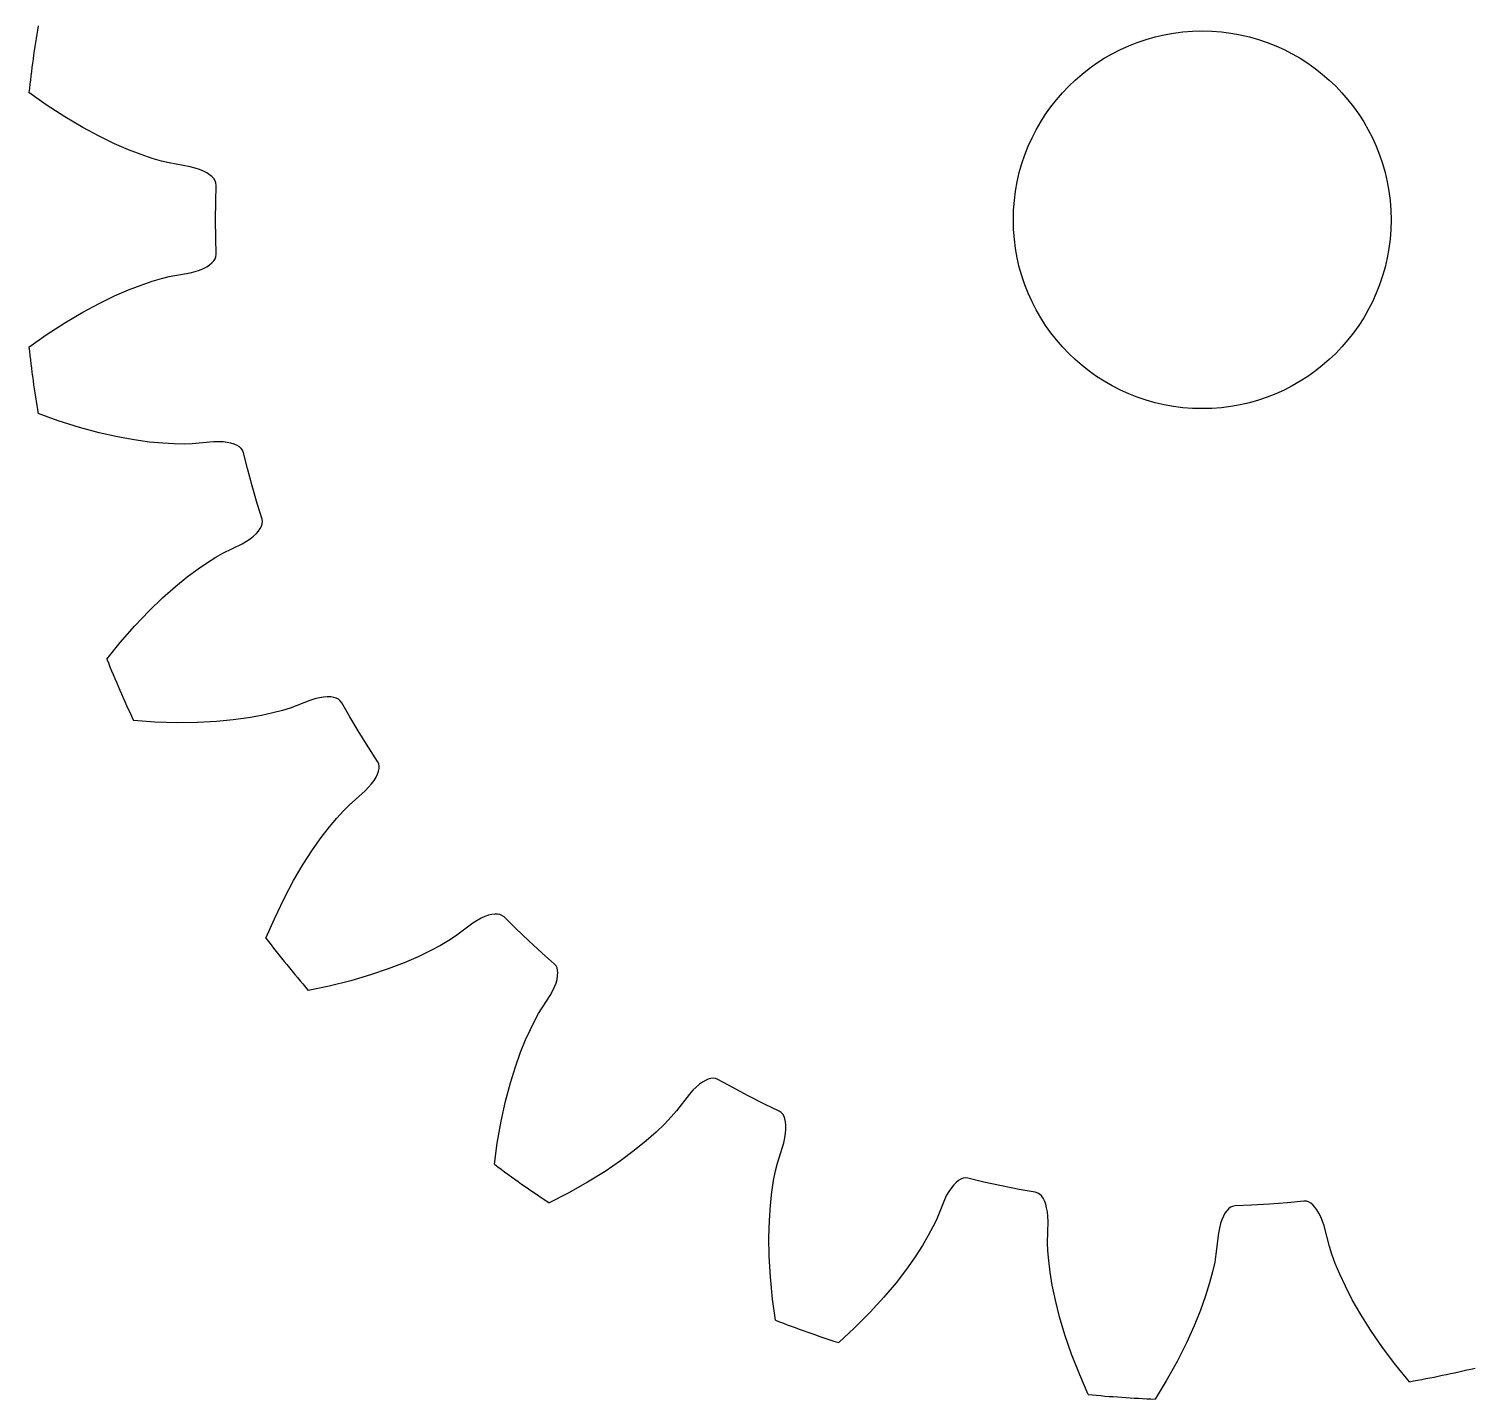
# Model space of a CAD drawing. Extents: x -12.4 to 58.5, y -24 to 24.
# Drawn here: x -12.43 to 2.89, y -12.49 to 2.02 of the extents above; entities that cross this region are included whole.
import ezdxf

# ---------------------------------------------------------------- set-up
doc = ezdxf.new("R2010")
doc.units = 0

msp = doc.modelspace()

# ---------------------------------------------------------------- linework, layer by layer
msp.add_circle((0, 0), 2)
msp.add_circle((0, 0), 2)
at = {"layer": 'layer1'}
for p, q in [((-12.243, 1.219), (-12.427, 1.349)), ((-12.045, 1.09), (-12.243, 1.219)), ((-11.857, 0.979), (-12.045, 1.09)), ((-11.683, 0.885), (-11.857, 0.979)), ((-11.52, 0.806), (-11.683, 0.885)), ((-11.372, 0.742), (-11.52, 0.806)), ((-11.239, 0.691), (-11.372, 0.742)), ((-11.123, 0.651), (-11.239, 0.691)), ((-11.024, 0.622), (-11.123, 0.651)), ((-10.941, 0.602), (-11.024, 0.622)), ((-10.719, 0.561), (-10.941, 0.602)), ((-10.667, 0.548), (-10.719, 0.561)), ((-10.621, 0.532), (-10.667, 0.548)), ((-10.579, 0.515), (-10.621, 0.532)), ((-10.544, 0.497), (-10.579, 0.515)), ((-10.513, 0.478), (-10.544, 0.497)), ((-10.488, 0.457), (-10.513, 0.478)), ((-10.469, 0.436), (-10.488, 0.457)), ((-10.455, 0.414), (-10.469, 0.436)), ((-10.446, 0.392), (-10.455, 0.414)), ((-10.448, 0.193), (-10.444, 0.365)), ((-10.444, 0.365), (-10.446, 0.392)), ((-10.45, 0), (-10.448, 0.193)), ((-10.448, -0.193), (-10.45, 0)), ((-10.444, -0.365), (-10.448, -0.193)), ((-10.513, -0.478), (-10.488, -0.457)), ((-10.488, -0.457), (-10.469, -0.436)), ((-10.469, -0.436), (-10.455, -0.414)), ((-10.455, -0.414), (-10.446, -0.392)), ((-10.446, -0.392), (-10.444, -0.365)), ((-11.024, -0.622), (-10.941, -0.602)), ((-10.941, -0.602), (-10.719, -0.561)), ((-10.719, -0.561), (-10.667, -0.548)), ((-10.667, -0.548), (-10.621, -0.532)), ((-10.621, -0.532), (-10.579, -0.515)), ((-10.579, -0.515), (-10.544, -0.497)), ((-10.544, -0.497), (-10.513, -0.478)), ((-11.52, -0.806), (-11.372, -0.742)), ((-11.372, -0.742), (-11.239, -0.691)), ((-11.239, -0.691), (-11.123, -0.651)), ((-11.123, -0.651), (-11.024, -0.622)), ((-11.857, -0.979), (-11.683, -0.885)), ((-11.683, -0.885), (-11.52, -0.806)), ((-12.045, -1.09), (-11.857, -0.979)), ((-12.427, -1.349), (-12.243, -1.219)), ((-12.243, -1.219), (-12.045, -1.09)), ((-12.118, -2.129), (-12.33, -2.053)), ((-11.893, -2.2), (-12.118, -2.129)), ((-11.682, -2.257), (-11.893, -2.2)), ((-11.488, -2.3), (-11.682, -2.257)), ((-11.311, -2.332), (-11.488, -2.3)), ((-11.15, -2.354), (-11.311, -2.332)), ((-11.009, -2.367), (-11.15, -2.354)), ((-10.887, -2.374), (-11.009, -2.367)), ((-10.783, -2.375), (-10.887, -2.374)), ((-10.698, -2.372), (-10.783, -2.375)), ((-10.473, -2.351), (-10.698, -2.372)), ((-10.419, -2.351), (-10.473, -2.351)), ((-10.37, -2.353), (-10.419, -2.351)), ((-10.326, -2.358), (-10.37, -2.353)), ((-10.287, -2.366), (-10.326, -2.358)), ((-10.252, -2.377), (-10.287, -2.366)), ((-10.223, -2.39), (-10.252, -2.377)), ((-10.198, -2.405), (-10.223, -2.39)), ((-10.179, -2.422), (-10.198, -2.405)), ((-10.165, -2.441), (-10.179, -2.422)), ((-10.155, -2.467), (-10.165, -2.441)), ((-10.113, -2.633), (-10.155, -2.467)), ((-10.062, -2.819), (-10.113, -2.633)), ((-10.009, -3.004), (-10.062, -2.819)), ((-9.958, -3.169), (-10.009, -3.004)), ((-9.953, -3.196), (-9.958, -3.169)), ((-9.955, -3.22), (-9.953, -3.196)), ((-10.083, -3.378), (-10.048, -3.351)), ((-10.048, -3.351), (-10.018, -3.323)), ((-10.018, -3.323), (-9.995, -3.296)), ((-9.995, -3.296), (-9.976, -3.27)), ((-9.976, -3.27), (-9.963, -3.244)), ((-9.963, -3.244), (-9.955, -3.22)), ((-10.373, -3.531), (-10.17, -3.432)), ((-10.17, -3.432), (-10.124, -3.405)), ((-10.124, -3.405), (-10.083, -3.378)), ((-10.636, -3.697), (-10.535, -3.628)), ((-10.535, -3.628), (-10.447, -3.573)), ((-10.447, -3.573), (-10.373, -3.531)), ((-10.876, -3.884), (-10.75, -3.782)), ((-10.75, -3.782), (-10.636, -3.697)), ((-11.011, -4.004), (-10.876, -3.884)), ((-11.153, -4.141), (-11.011, -4.004)), ((-11.304, -4.299), (-11.153, -4.141)), ((-11.46, -4.477), (-11.304, -4.299)), ((-11.602, -4.652), (-11.46, -4.477)), ((-9.267, -5.054), (-9.307, -5.057)), ((-9.231, -5.054), (-9.267, -5.054)), ((-9.199, -5.059), (-9.231, -5.054)), ((-9.742, -5.196), (-9.842, -5.223)), ((-9.661, -5.171), (-9.742, -5.196)), ((-9.45, -5.09), (-9.661, -5.171)), ((-9.399, -5.074), (-9.45, -5.09)), ((-9.351, -5.063), (-9.399, -5.074)), ((-9.307, -5.057), (-9.351, -5.063)), ((-9.171, -5.067), (-9.199, -5.059)), ((-9.148, -5.078), (-9.171, -5.067)), ((-9.129, -5.093), (-9.148, -5.078)), ((-9.113, -5.115), (-9.129, -5.093)), ((-9.027, -5.264), (-9.113, -5.115)), ((-11.094, -5.32), (-11.319, -5.304)), ((-10.858, -5.327), (-11.094, -5.32)), ((-10.64, -5.325), (-10.858, -5.327)), ((-10.441, -5.314), (-10.64, -5.325)), ((-10.262, -5.297), (-10.441, -5.314)), ((-10.102, -5.275), (-10.262, -5.297)), ((-9.962, -5.25), (-10.102, -5.275)), ((-9.842, -5.223), (-9.962, -5.25)), ((-8.929, -5.43), (-9.027, -5.264)), ((-8.827, -5.593), (-8.929, -5.43)), ((-8.734, -5.738), (-8.827, -5.593)), ((-8.722, -5.763), (-8.734, -5.738)), ((-8.724, -5.84), (-8.718, -5.812)), ((-8.718, -5.786), (-8.722, -5.763)), ((-8.718, -5.812), (-8.718, -5.786)), ((-8.83, -6.01), (-8.798, -5.973)), ((-8.798, -5.973), (-8.771, -5.937)), ((-8.771, -5.937), (-8.75, -5.903)), ((-8.75, -5.903), (-8.735, -5.871)), ((-8.735, -5.871), (-8.724, -5.84)), ((-9.036, -6.199), (-8.867, -6.049)), ((-8.867, -6.049), (-8.83, -6.01)), ((-9.166, -6.336), (-9.096, -6.259)), ((-9.096, -6.259), (-9.036, -6.199)), ((-9.331, -6.542), (-9.244, -6.43)), ((-9.244, -6.43), (-9.166, -6.336)), ((-9.424, -6.674), (-9.331, -6.542)), ((-9.522, -6.826), (-9.424, -6.674)), ((-9.623, -6.997), (-9.522, -6.826)), ((-9.725, -7.19), (-9.623, -6.997)), ((-9.827, -7.403), (-9.725, -7.19)), ((-9.917, -7.61), (-9.827, -7.403)), ((-7.726, -7.451), (-7.908, -7.586)), ((-7.681, -7.422), (-7.726, -7.451)), ((-7.638, -7.398), (-7.681, -7.422)), ((-7.598, -7.38), (-7.638, -7.398)), ((-7.56, -7.366), (-7.598, -7.38)), ((-7.525, -7.357), (-7.56, -7.366)), ((-7.493, -7.353), (-7.525, -7.357)), ((-7.464, -7.354), (-7.493, -7.353)), ((-7.439, -7.358), (-7.464, -7.354)), ((-7.417, -7.367), (-7.439, -7.358)), ((-7.395, -7.384), (-7.417, -7.367)), ((-7.272, -7.504), (-7.395, -7.384)), ((-7.133, -7.637), (-7.272, -7.504)), ((-7.979, -7.632), (-8.068, -7.685)), ((-7.908, -7.586), (-7.979, -7.632)), ((-6.991, -7.768), (-7.133, -7.637)), ((-8.304, -7.805), (-8.452, -7.869)), ((-8.176, -7.743), (-8.304, -7.805)), ((-8.068, -7.685), (-8.176, -7.743)), ((-6.862, -7.882), (-6.991, -7.768)), ((-8.621, -7.934), (-8.808, -7.998)), ((-8.452, -7.869), (-8.621, -7.934)), ((-6.844, -7.902), (-6.862, -7.882)), ((-6.833, -7.924), (-6.844, -7.902)), ((-6.827, -7.949), (-6.833, -7.924)), ((-6.825, -7.977), (-6.827, -7.949)), ((-9.248, -8.116), (-9.468, -8.161)), ((-9.018, -8.059), (-9.248, -8.116)), ((-8.808, -7.998), (-9.018, -8.059)), ((-6.86, -8.125), (-6.844, -8.084)), ((-6.844, -8.084), (-6.833, -8.045)), ((-6.833, -8.045), (-6.827, -8.009)), ((-6.827, -8.009), (-6.825, -7.977)), ((-7.028, -8.407), (-6.906, -8.217)), ((-6.906, -8.217), (-6.881, -8.17)), ((-6.881, -8.17), (-6.86, -8.125)), ((-7.07, -8.481), (-7.028, -8.407)), ((-7.167, -8.686), (-7.116, -8.574)), ((-7.116, -8.574), (-7.07, -8.481)), ((-7.22, -8.817), (-7.167, -8.686)), ((-7.274, -8.97), (-7.22, -8.817)), ((-7.327, -9.142), (-7.274, -8.97)), ((-7.378, -9.334), (-7.327, -9.142)), ((-5.359, -9.185), (-5.394, -9.219)), ((-5.325, -9.156), (-5.359, -9.185)), ((-5.292, -9.133), (-5.325, -9.156)), ((-5.261, -9.115), (-5.292, -9.133)), ((-5.231, -9.102), (-5.261, -9.115)), ((-5.203, -9.095), (-5.231, -9.102)), ((-5.178, -9.092), (-5.203, -9.095)), ((-5.154, -9.095), (-5.178, -9.092)), ((-5.129, -9.105), (-5.154, -9.095)), ((-4.978, -9.188), (-5.129, -9.105)), ((-4.808, -9.278), (-4.978, -9.188)), ((-7.425, -9.547), (-7.378, -9.334)), ((-5.43, -9.259), (-5.568, -9.438)), ((-5.394, -9.219), (-5.43, -9.259)), ((-4.636, -9.366), (-4.808, -9.278)), ((-5.568, -9.438), (-5.624, -9.501)), ((-4.481, -9.441), (-4.636, -9.366)), ((-4.458, -9.456), (-4.481, -9.441)), ((-4.442, -9.473), (-4.458, -9.456)), ((-4.429, -9.496), (-4.442, -9.473)), ((-4.419, -9.523), (-4.429, -9.496)), ((-7.466, -9.78), (-7.425, -9.547)), ((-5.696, -9.577), (-5.784, -9.662)), ((-5.624, -9.501), (-5.696, -9.577)), ((-4.413, -9.554), (-4.419, -9.523)), ((-4.409, -9.59), (-4.413, -9.554)), ((-4.413, -9.675), (-4.41, -9.63)), ((-4.41, -9.63), (-4.409, -9.59)), ((-7.496, -10.003), (-7.466, -9.78)), ((-5.89, -9.756), (-6.016, -9.858)), ((-5.784, -9.662), (-5.89, -9.756)), ((-4.499, -9.991), (-4.433, -9.775)), ((-4.433, -9.775), (-4.421, -9.723)), ((-4.421, -9.723), (-4.413, -9.675)), ((-6.016, -9.858), (-6.16, -9.966)), ((-6.324, -10.078), (-6.509, -10.193)), ((-6.16, -9.966), (-6.324, -10.078)), ((-4.539, -10.176), (-4.519, -10.074)), ((-4.519, -10.074), (-4.499, -9.991)), ((-6.509, -10.193), (-6.715, -10.31)), ((-4.558, -10.297), (-4.539, -10.176)), ((-2.657, -10.253), (-2.682, -10.29)), ((-2.632, -10.222), (-2.657, -10.253)), ((-2.607, -10.196), (-2.632, -10.222)), ((-2.581, -10.176), (-2.607, -10.196)), ((-2.557, -10.161), (-2.581, -10.176)), ((-2.533, -10.152), (-2.557, -10.161)), ((-2.509, -10.148), (-2.533, -10.152)), ((-2.482, -10.151), (-2.509, -10.148)), ((-2.314, -10.191), (-2.482, -10.151)), ((-2.126, -10.231), (-2.314, -10.191)), ((-1.937, -10.269), (-2.126, -10.231)), ((-6.715, -10.31), (-6.915, -10.413)), ((-4.573, -10.438), (-4.558, -10.297)), ((-2.73, -10.38), (-2.815, -10.59)), ((-2.707, -10.332), (-2.73, -10.38)), ((-2.682, -10.29), (-2.707, -10.332)), ((-1.768, -10.299), (-1.937, -10.269)), ((-1.741, -10.308), (-1.768, -10.299)), ((-1.722, -10.321), (-1.741, -10.308)), ((-1.703, -10.339), (-1.722, -10.321)), ((-1.686, -10.362), (-1.703, -10.339)), ((-1.671, -10.39), (-1.686, -10.362)), ((-1.658, -10.424), (-1.671, -10.39)), ((0.905, -10.411), (0.713, -10.426)), ((1.077, -10.394), (0.905, -10.411)), ((1.104, -10.395), (1.077, -10.394)), ((1.127, -10.402), (1.104, -10.395)), ((1.149, -10.415), (1.127, -10.402)), ((1.172, -10.433), (1.149, -10.415)), ((-4.584, -10.599), (-4.573, -10.438)), ((-1.648, -10.463), (-1.658, -10.424)), ((-1.64, -10.507), (-1.648, -10.463)), ((-1.634, -10.555), (-1.64, -10.507)), ((-1.631, -10.609), (-1.634, -10.555)), ((0.224, -10.553), (0.208, -10.59)), ((0.241, -10.521), (0.224, -10.553)), ((0.26, -10.495), (0.241, -10.521)), ((0.28, -10.474), (0.26, -10.495)), ((0.3, -10.459), (0.28, -10.474)), ((0.322, -10.449), (0.3, -10.459)), ((0.349, -10.444), (0.322, -10.449)), ((0.521, -10.437), (0.349, -10.444)), ((0.713, -10.426), (0.521, -10.437)), ((1.194, -10.456), (1.172, -10.433)), ((1.215, -10.485), (1.194, -10.456)), ((1.236, -10.52), (1.215, -10.485)), ((1.256, -10.559), (1.236, -10.52)), ((1.274, -10.605), (1.256, -10.559)), ((-4.589, -10.78), (-4.584, -10.599)), ((-2.852, -10.666), (-2.901, -10.758)), ((-2.815, -10.59), (-2.852, -10.666)), ((-1.637, -10.835), (-1.631, -10.609)), ((0.182, -10.68), (0.172, -10.732)), ((0.194, -10.632), (0.182, -10.68)), ((0.208, -10.59), (0.194, -10.632)), ((1.291, -10.656), (1.274, -10.605)), ((1.347, -10.875), (1.291, -10.656)), ((-4.586, -10.978), (-4.589, -10.78)), ((-2.963, -10.864), (-3.04, -10.983)), ((-2.901, -10.758), (-2.963, -10.864)), ((-1.634, -10.92), (-1.637, -10.835)), ((0.172, -10.732), (0.146, -10.957)), ((1.373, -10.955), (1.347, -10.875)), ((-4.574, -11.196), (-4.586, -10.978)), ((-3.04, -10.983), (-3.133, -11.115)), ((-1.625, -11.023), (-1.634, -10.92)), ((-1.611, -11.145), (-1.625, -11.023)), ((0.146, -10.957), (0.132, -11.04)), ((1.409, -11.053), (1.373, -10.955)), ((-3.133, -11.115), (-3.243, -11.258)), ((-1.588, -11.285), (-1.611, -11.145)), ((0.109, -11.142), (0.078, -11.26)), ((0.132, -11.04), (0.109, -11.142)), ((1.456, -11.166), (1.409, -11.053)), ((1.516, -11.295), (1.456, -11.166)), ((-4.55, -11.431), (-4.574, -11.196)), ((-3.243, -11.258), (-3.371, -11.41)), ((-1.555, -11.443), (-1.588, -11.285)), ((0.078, -11.26), (0.036, -11.396)), ((1.59, -11.438), (1.516, -11.295)), ((-4.519, -11.655), (-4.55, -11.431)), ((-3.371, -11.41), (-3.518, -11.571)), ((-1.511, -11.618), (-1.555, -11.443)), ((0.036, -11.396), (-0.018, -11.548)), ((1.68, -11.595), (1.59, -11.438)), ((-3.518, -11.571), (-3.685, -11.739)), ((-1.454, -11.808), (-1.511, -11.618)), ((-0.018, -11.548), (-0.085, -11.716)), ((1.786, -11.763), (1.68, -11.595)), ((-3.685, -11.739), (-3.849, -11.892)), ((-0.085, -11.716), (-0.167, -11.896)), ((1.91, -11.943), (1.786, -11.763)), ((-1.383, -12.015), (-1.454, -11.808)), ((-0.167, -11.896), (-0.266, -12.091)), ((2.052, -12.132), (1.91, -11.943)), ((-1.297, -12.235), (-1.383, -12.015)), ((-0.266, -12.091), (-0.381, -12.298)), ((-1.207, -12.442), (-1.297, -12.235)), ((2.194, -12.306), (2.052, -12.132)), ((-0.381, -12.298), (-0.498, -12.49))]:
    msp.add_line(p, q, dxfattribs=at)
for start, end in [(170.545, 173.8028), (186.1972, 189.455), (201.8494, 205.1072), (217.5015, 220.7593), (233.1537, 236.4115), (248.8059, 252.0637), (280.1102, 283.368), (264.4581, 267.7159)]:
    msp.add_arc((0, 0), 12.5, start, end, dxfattribs=at)
at = {"layer": 'layer3'}
for p, q in [((-12.243, 1.219), (-12.427, 1.349)), ((-12.045, 1.09), (-12.243, 1.219)), ((-11.857, 0.979), (-12.045, 1.09)), ((-11.683, 0.885), (-11.857, 0.979)), ((-11.52, 0.806), (-11.683, 0.885)), ((-11.372, 0.742), (-11.52, 0.806)), ((-11.239, 0.691), (-11.372, 0.742)), ((-11.123, 0.651), (-11.239, 0.691)), ((-11.024, 0.622), (-11.123, 0.651)), ((-10.941, 0.602), (-11.024, 0.622)), ((-10.719, 0.561), (-10.941, 0.602)), ((-10.667, 0.548), (-10.719, 0.561)), ((-10.621, 0.532), (-10.667, 0.548)), ((-10.579, 0.515), (-10.621, 0.532)), ((-10.544, 0.497), (-10.579, 0.515)), ((-10.513, 0.478), (-10.544, 0.497)), ((-10.488, 0.457), (-10.513, 0.478)), ((-10.469, 0.436), (-10.488, 0.457)), ((-10.455, 0.414), (-10.469, 0.436)), ((-10.446, 0.392), (-10.455, 0.414)), ((-10.448, 0.193), (-10.444, 0.365)), ((-10.444, 0.365), (-10.446, 0.392)), ((-10.45, 0), (-10.448, 0.193)), ((-10.448, -0.193), (-10.45, 0)), ((-10.444, -0.365), (-10.448, -0.193)), ((-10.513, -0.478), (-10.488, -0.457)), ((-10.488, -0.457), (-10.469, -0.436)), ((-10.469, -0.436), (-10.455, -0.414)), ((-10.455, -0.414), (-10.446, -0.392)), ((-10.446, -0.392), (-10.444, -0.365)), ((-11.024, -0.622), (-10.941, -0.602)), ((-10.941, -0.602), (-10.719, -0.561)), ((-10.719, -0.561), (-10.667, -0.548)), ((-10.667, -0.548), (-10.621, -0.532)), ((-10.621, -0.532), (-10.579, -0.515)), ((-10.579, -0.515), (-10.544, -0.497)), ((-10.544, -0.497), (-10.513, -0.478)), ((-11.52, -0.806), (-11.372, -0.742)), ((-11.372, -0.742), (-11.239, -0.691)), ((-11.239, -0.691), (-11.123, -0.651)), ((-11.123, -0.651), (-11.024, -0.622)), ((-11.857, -0.979), (-11.683, -0.885)), ((-11.683, -0.885), (-11.52, -0.806)), ((-12.045, -1.09), (-11.857, -0.979)), ((-12.427, -1.349), (-12.243, -1.219)), ((-12.243, -1.219), (-12.045, -1.09)), ((-12.118, -2.129), (-12.33, -2.053)), ((-11.893, -2.2), (-12.118, -2.129)), ((-11.682, -2.257), (-11.893, -2.2)), ((-11.488, -2.3), (-11.682, -2.257)), ((-11.311, -2.332), (-11.488, -2.3)), ((-11.15, -2.354), (-11.311, -2.332)), ((-11.009, -2.367), (-11.15, -2.354)), ((-10.887, -2.374), (-11.009, -2.367)), ((-10.783, -2.375), (-10.887, -2.374)), ((-10.698, -2.372), (-10.783, -2.375)), ((-10.473, -2.351), (-10.698, -2.372)), ((-10.419, -2.351), (-10.473, -2.351)), ((-10.37, -2.353), (-10.419, -2.351)), ((-10.326, -2.358), (-10.37, -2.353)), ((-10.287, -2.366), (-10.326, -2.358)), ((-10.252, -2.377), (-10.287, -2.366)), ((-10.223, -2.39), (-10.252, -2.377)), ((-10.198, -2.405), (-10.223, -2.39)), ((-10.179, -2.422), (-10.198, -2.405)), ((-10.165, -2.441), (-10.179, -2.422)), ((-10.155, -2.467), (-10.165, -2.441)), ((-10.113, -2.633), (-10.155, -2.467)), ((-10.062, -2.819), (-10.113, -2.633)), ((-10.009, -3.004), (-10.062, -2.819)), ((-9.958, -3.169), (-10.009, -3.004)), ((-9.953, -3.196), (-9.958, -3.169)), ((-9.955, -3.22), (-9.953, -3.196)), ((-10.083, -3.378), (-10.048, -3.351)), ((-10.048, -3.351), (-10.018, -3.323)), ((-10.018, -3.323), (-9.995, -3.296)), ((-9.995, -3.296), (-9.976, -3.27)), ((-9.976, -3.27), (-9.963, -3.244)), ((-9.963, -3.244), (-9.955, -3.22)), ((-10.373, -3.531), (-10.17, -3.432)), ((-10.17, -3.432), (-10.124, -3.405)), ((-10.124, -3.405), (-10.083, -3.378)), ((-10.636, -3.697), (-10.535, -3.628)), ((-10.535, -3.628), (-10.447, -3.573)), ((-10.447, -3.573), (-10.373, -3.531)), ((-10.876, -3.884), (-10.75, -3.782)), ((-10.75, -3.782), (-10.636, -3.697)), ((-11.011, -4.004), (-10.876, -3.884)), ((-11.153, -4.141), (-11.011, -4.004)), ((-11.304, -4.299), (-11.153, -4.141)), ((-11.46, -4.477), (-11.304, -4.299)), ((-11.602, -4.652), (-11.46, -4.477)), ((-9.267, -5.054), (-9.307, -5.057)), ((-9.231, -5.054), (-9.267, -5.054)), ((-9.199, -5.059), (-9.231, -5.054)), ((-9.742, -5.196), (-9.842, -5.223)), ((-9.661, -5.171), (-9.742, -5.196)), ((-9.45, -5.09), (-9.661, -5.171)), ((-9.399, -5.074), (-9.45, -5.09)), ((-9.351, -5.063), (-9.399, -5.074)), ((-9.307, -5.057), (-9.351, -5.063)), ((-9.171, -5.067), (-9.199, -5.059)), ((-9.148, -5.078), (-9.171, -5.067)), ((-9.129, -5.093), (-9.148, -5.078)), ((-9.113, -5.115), (-9.129, -5.093)), ((-9.027, -5.264), (-9.113, -5.115)), ((-11.094, -5.32), (-11.319, -5.304)), ((-10.858, -5.327), (-11.094, -5.32)), ((-10.64, -5.325), (-10.858, -5.327)), ((-10.441, -5.314), (-10.64, -5.325)), ((-10.262, -5.297), (-10.441, -5.314)), ((-10.102, -5.275), (-10.262, -5.297)), ((-9.962, -5.25), (-10.102, -5.275)), ((-9.842, -5.223), (-9.962, -5.25)), ((-8.929, -5.43), (-9.027, -5.264)), ((-8.827, -5.593), (-8.929, -5.43)), ((-8.734, -5.738), (-8.827, -5.593)), ((-8.722, -5.763), (-8.734, -5.738)), ((-8.724, -5.84), (-8.718, -5.812)), ((-8.718, -5.786), (-8.722, -5.763)), ((-8.718, -5.812), (-8.718, -5.786)), ((-8.83, -6.01), (-8.798, -5.973)), ((-8.798, -5.973), (-8.771, -5.937)), ((-8.771, -5.937), (-8.75, -5.903)), ((-8.75, -5.903), (-8.735, -5.871)), ((-8.735, -5.871), (-8.724, -5.84)), ((-9.036, -6.199), (-8.867, -6.049)), ((-8.867, -6.049), (-8.83, -6.01)), ((-9.166, -6.336), (-9.096, -6.259)), ((-9.096, -6.259), (-9.036, -6.199)), ((-9.331, -6.542), (-9.244, -6.43)), ((-9.244, -6.43), (-9.166, -6.336)), ((-9.424, -6.674), (-9.331, -6.542)), ((-9.522, -6.826), (-9.424, -6.674)), ((-9.623, -6.997), (-9.522, -6.826)), ((-9.725, -7.19), (-9.623, -6.997)), ((-9.827, -7.403), (-9.725, -7.19)), ((-9.917, -7.61), (-9.827, -7.403)), ((-7.726, -7.451), (-7.908, -7.586)), ((-7.681, -7.422), (-7.726, -7.451)), ((-7.638, -7.398), (-7.681, -7.422)), ((-7.598, -7.38), (-7.638, -7.398)), ((-7.56, -7.366), (-7.598, -7.38)), ((-7.525, -7.357), (-7.56, -7.366)), ((-7.493, -7.353), (-7.525, -7.357)), ((-7.464, -7.354), (-7.493, -7.353)), ((-7.439, -7.358), (-7.464, -7.354)), ((-7.417, -7.367), (-7.439, -7.358)), ((-7.395, -7.384), (-7.417, -7.367)), ((-7.272, -7.504), (-7.395, -7.384)), ((-7.133, -7.637), (-7.272, -7.504)), ((-7.979, -7.632), (-8.068, -7.685)), ((-7.908, -7.586), (-7.979, -7.632)), ((-6.991, -7.768), (-7.133, -7.637)), ((-8.304, -7.805), (-8.452, -7.869)), ((-8.176, -7.743), (-8.304, -7.805)), ((-8.068, -7.685), (-8.176, -7.743)), ((-6.862, -7.882), (-6.991, -7.768)), ((-8.621, -7.934), (-8.808, -7.998)), ((-8.452, -7.869), (-8.621, -7.934)), ((-6.844, -7.902), (-6.862, -7.882)), ((-6.833, -7.924), (-6.844, -7.902)), ((-6.827, -7.949), (-6.833, -7.924)), ((-6.825, -7.977), (-6.827, -7.949)), ((-9.248, -8.116), (-9.468, -8.161)), ((-9.018, -8.059), (-9.248, -8.116)), ((-8.808, -7.998), (-9.018, -8.059)), ((-6.86, -8.125), (-6.844, -8.084)), ((-6.844, -8.084), (-6.833, -8.045)), ((-6.833, -8.045), (-6.827, -8.009)), ((-6.827, -8.009), (-6.825, -7.977)), ((-7.028, -8.407), (-6.906, -8.217)), ((-6.906, -8.217), (-6.881, -8.17)), ((-6.881, -8.17), (-6.86, -8.125)), ((-7.07, -8.481), (-7.028, -8.407)), ((-7.167, -8.686), (-7.116, -8.574)), ((-7.116, -8.574), (-7.07, -8.481)), ((-7.22, -8.817), (-7.167, -8.686)), ((-7.274, -8.97), (-7.22, -8.817)), ((-7.327, -9.142), (-7.274, -8.97)), ((-7.378, -9.334), (-7.327, -9.142)), ((-5.359, -9.185), (-5.394, -9.219)), ((-5.325, -9.156), (-5.359, -9.185)), ((-5.292, -9.133), (-5.325, -9.156)), ((-5.261, -9.115), (-5.292, -9.133)), ((-5.231, -9.102), (-5.261, -9.115)), ((-5.203, -9.095), (-5.231, -9.102)), ((-5.178, -9.092), (-5.203, -9.095)), ((-5.154, -9.095), (-5.178, -9.092)), ((-5.129, -9.105), (-5.154, -9.095)), ((-4.978, -9.188), (-5.129, -9.105)), ((-4.808, -9.278), (-4.978, -9.188)), ((-7.425, -9.547), (-7.378, -9.334)), ((-5.43, -9.259), (-5.568, -9.438)), ((-5.394, -9.219), (-5.43, -9.259)), ((-4.636, -9.366), (-4.808, -9.278)), ((-5.568, -9.438), (-5.624, -9.501)), ((-4.481, -9.441), (-4.636, -9.366)), ((-4.458, -9.456), (-4.481, -9.441)), ((-4.442, -9.473), (-4.458, -9.456)), ((-4.429, -9.496), (-4.442, -9.473)), ((-4.419, -9.523), (-4.429, -9.496)), ((-7.466, -9.78), (-7.425, -9.547)), ((-5.696, -9.577), (-5.784, -9.662)), ((-5.624, -9.501), (-5.696, -9.577)), ((-4.413, -9.554), (-4.419, -9.523)), ((-4.409, -9.59), (-4.413, -9.554)), ((-4.413, -9.675), (-4.41, -9.63)), ((-4.41, -9.63), (-4.409, -9.59)), ((-7.496, -10.003), (-7.466, -9.78)), ((-5.89, -9.756), (-6.016, -9.858)), ((-5.784, -9.662), (-5.89, -9.756)), ((-4.499, -9.991), (-4.433, -9.775)), ((-4.433, -9.775), (-4.421, -9.723)), ((-4.421, -9.723), (-4.413, -9.675)), ((-6.016, -9.858), (-6.16, -9.966)), ((-6.324, -10.078), (-6.509, -10.193)), ((-6.16, -9.966), (-6.324, -10.078)), ((-4.539, -10.176), (-4.519, -10.074)), ((-4.519, -10.074), (-4.499, -9.991)), ((-6.509, -10.193), (-6.715, -10.31)), ((-4.558, -10.297), (-4.539, -10.176)), ((-2.657, -10.253), (-2.682, -10.29)), ((-2.632, -10.222), (-2.657, -10.253)), ((-2.607, -10.196), (-2.632, -10.222)), ((-2.581, -10.176), (-2.607, -10.196)), ((-2.557, -10.161), (-2.581, -10.176)), ((-2.533, -10.152), (-2.557, -10.161)), ((-2.509, -10.148), (-2.533, -10.152)), ((-2.482, -10.151), (-2.509, -10.148)), ((-2.314, -10.191), (-2.482, -10.151)), ((-2.126, -10.231), (-2.314, -10.191)), ((-1.937, -10.269), (-2.126, -10.231)), ((-6.715, -10.31), (-6.915, -10.413)), ((-4.573, -10.438), (-4.558, -10.297)), ((-2.73, -10.38), (-2.815, -10.59)), ((-2.707, -10.332), (-2.73, -10.38)), ((-2.682, -10.29), (-2.707, -10.332)), ((-1.768, -10.299), (-1.937, -10.269)), ((-1.741, -10.308), (-1.768, -10.299)), ((-1.722, -10.321), (-1.741, -10.308)), ((-1.703, -10.339), (-1.722, -10.321)), ((-1.686, -10.362), (-1.703, -10.339)), ((-1.671, -10.39), (-1.686, -10.362)), ((-1.658, -10.424), (-1.671, -10.39)), ((0.905, -10.411), (0.713, -10.426)), ((1.077, -10.394), (0.905, -10.411)), ((1.104, -10.395), (1.077, -10.394)), ((1.127, -10.402), (1.104, -10.395)), ((1.149, -10.415), (1.127, -10.402)), ((1.172, -10.433), (1.149, -10.415)), ((-4.584, -10.599), (-4.573, -10.438)), ((-1.648, -10.463), (-1.658, -10.424)), ((-1.64, -10.507), (-1.648, -10.463)), ((-1.634, -10.555), (-1.64, -10.507)), ((-1.631, -10.609), (-1.634, -10.555)), ((0.224, -10.553), (0.208, -10.59)), ((0.241, -10.521), (0.224, -10.553)), ((0.26, -10.495), (0.241, -10.521)), ((0.28, -10.474), (0.26, -10.495)), ((0.3, -10.459), (0.28, -10.474)), ((0.322, -10.449), (0.3, -10.459)), ((0.349, -10.444), (0.322, -10.449)), ((0.521, -10.437), (0.349, -10.444)), ((0.713, -10.426), (0.521, -10.437)), ((1.194, -10.456), (1.172, -10.433)), ((1.215, -10.485), (1.194, -10.456)), ((1.236, -10.52), (1.215, -10.485)), ((1.256, -10.559), (1.236, -10.52)), ((1.274, -10.605), (1.256, -10.559)), ((-4.589, -10.78), (-4.584, -10.599)), ((-2.852, -10.666), (-2.901, -10.758)), ((-2.815, -10.59), (-2.852, -10.666)), ((-1.637, -10.835), (-1.631, -10.609)), ((0.182, -10.68), (0.172, -10.732)), ((0.194, -10.632), (0.182, -10.68)), ((0.208, -10.59), (0.194, -10.632)), ((1.291, -10.656), (1.274, -10.605)), ((1.347, -10.875), (1.291, -10.656)), ((-4.586, -10.978), (-4.589, -10.78)), ((-2.963, -10.864), (-3.04, -10.983)), ((-2.901, -10.758), (-2.963, -10.864)), ((-1.634, -10.92), (-1.637, -10.835)), ((0.172, -10.732), (0.146, -10.957)), ((1.373, -10.955), (1.347, -10.875)), ((-4.574, -11.196), (-4.586, -10.978)), ((-3.04, -10.983), (-3.133, -11.115)), ((-1.625, -11.023), (-1.634, -10.92)), ((-1.611, -11.145), (-1.625, -11.023)), ((0.146, -10.957), (0.132, -11.04)), ((1.409, -11.053), (1.373, -10.955)), ((-3.133, -11.115), (-3.243, -11.258)), ((-1.588, -11.285), (-1.611, -11.145)), ((0.109, -11.142), (0.078, -11.26)), ((0.132, -11.04), (0.109, -11.142)), ((1.456, -11.166), (1.409, -11.053)), ((1.516, -11.295), (1.456, -11.166)), ((-4.55, -11.431), (-4.574, -11.196)), ((-3.243, -11.258), (-3.371, -11.41)), ((-1.555, -11.443), (-1.588, -11.285)), ((0.078, -11.26), (0.036, -11.396)), ((1.59, -11.438), (1.516, -11.295)), ((-4.519, -11.655), (-4.55, -11.431)), ((-3.371, -11.41), (-3.518, -11.571)), ((-1.511, -11.618), (-1.555, -11.443)), ((0.036, -11.396), (-0.018, -11.548)), ((1.68, -11.595), (1.59, -11.438)), ((-3.518, -11.571), (-3.685, -11.739)), ((-1.454, -11.808), (-1.511, -11.618)), ((-0.018, -11.548), (-0.085, -11.716)), ((1.786, -11.763), (1.68, -11.595)), ((-3.685, -11.739), (-3.849, -11.892)), ((-0.085, -11.716), (-0.167, -11.896)), ((1.91, -11.943), (1.786, -11.763)), ((-1.383, -12.015), (-1.454, -11.808)), ((-0.167, -11.896), (-0.266, -12.091)), ((2.052, -12.132), (1.91, -11.943)), ((-1.297, -12.235), (-1.383, -12.015)), ((-0.266, -12.091), (-0.381, -12.298)), ((-1.207, -12.442), (-1.297, -12.235)), ((2.194, -12.306), (2.052, -12.132)), ((-0.381, -12.298), (-0.498, -12.49))]:
    msp.add_line(p, q, dxfattribs=at)
for start, end in [(170.545, 173.8028), (186.1972, 189.455), (201.8494, 205.1072), (217.5015, 220.7593), (233.1537, 236.4115), (248.8059, 252.0637), (280.1102, 283.368), (264.4581, 267.7159)]:
    msp.add_arc((0, 0), 12.5, start, end, dxfattribs=at)

doc.saveas('drawing.dxf')
